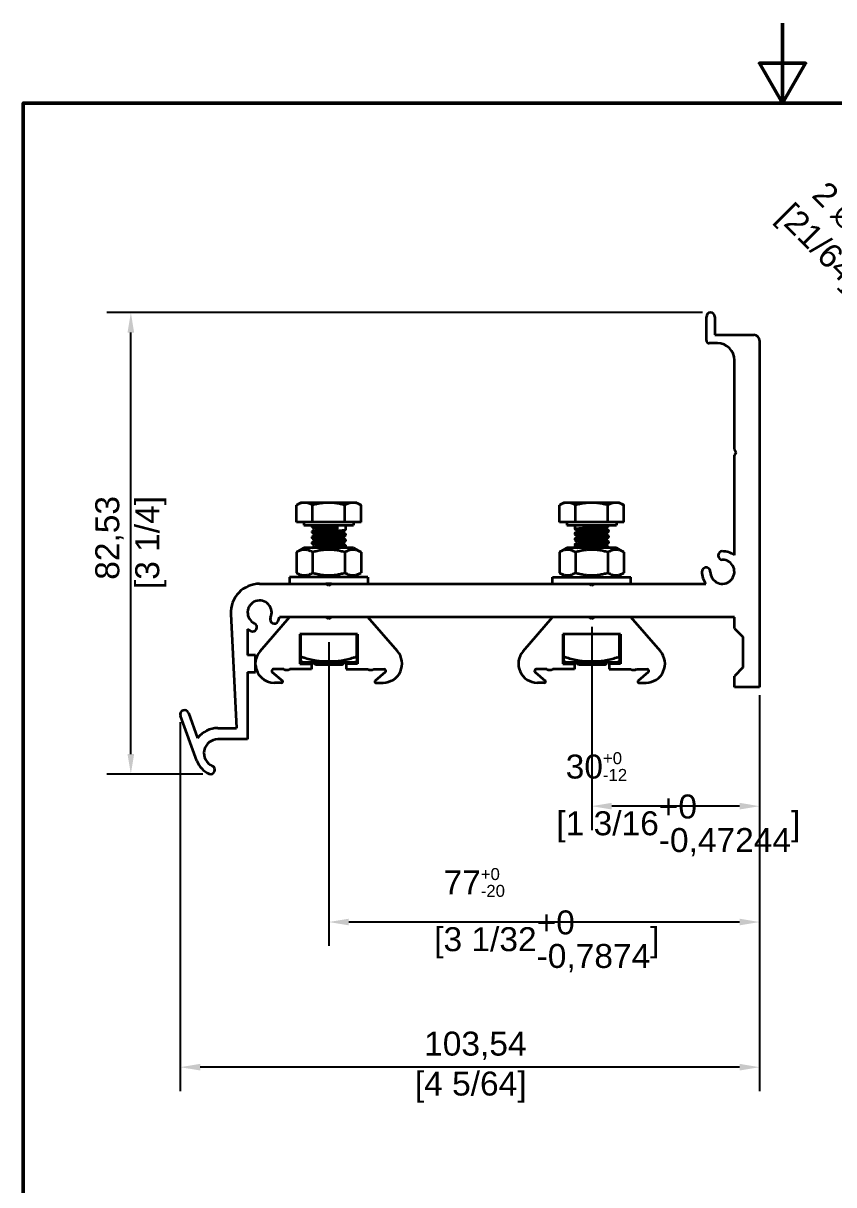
# Model space of a CAD drawing. Header units: millimetres. Extents: x 0 to 300, y 0 to 424.
# Drawn here: x 14.3 to 159.2, y 216.6 to 424.3 of the extents above; entities that cross this region are included whole.
import ezdxf

# ---------------------------------------------------------------- set-up
doc = ezdxf.new("R2010")
doc.units = ezdxf.units.MM
doc.header["$LTSCALE"] = 1.428571
for name, color, linetype, lineweight in [('Arêtes visibles(ISO)', 7, 'Continuous', 35), ('Cadre_0', 7, 'Continuous', 50), ('Cotes(ISO)', 7, 'Continuous', 18)]:
    doc.layers.add(name, color=color, linetype=linetype, lineweight=lineweight)
doc.styles.add('MANTION', font='arial.ttf')
doc.dimstyles.new('Plan commercial', dxfattribs={"dimscale": 1.428571, "dimtxt": 3, "dimasz": 2.5, "dimexe": 3, "dimexo": 1, "dimgap": 0.762, "dimtad": 1, "dimrnd": 1e-08, "dimtxsty": 'MANTION', "dimcen": 0.09, "dimdle": 10, "dimclrd": 7, "dimclre": 7, "dimclrt": 256, "dimazin": 2, "dimtfac": 0.5, "dimtmove": 0, "dimatfit": 3, "dimfxl": 0, "dimtolj": 1, "dimlwd": 25, "dimlwe": 25, "dimarcsym": 0})

# ---------------------------------------------------------------- blocks, each defined once
blk = doc.blocks.new('Cadres Cadre par défaut')
at = {"layer": 'Cadre_0', "flags": 128}
for points in [[(105, 297), (105, 287), (102.11, 292), (107.89, 292), (105, 287)], [(10, 10), (10, 287), (200, 287), (200, 10), (10, 10)]]:
    blk.add_lwpolyline(points, dxfattribs=at)
blk = doc.blocks.new('*D4')
at = {"layer": 'Cotes(ISO)', "color": 7, "linetype": 'Continuous', "lineweight": 25, "transparency": 16777216}
for p, q in [((145.89, 304.11), (145.89, 233.29)), ((42.35, 299.26), (42.35, 233.29)), ((142.32, 237.58), (45.92, 237.58))]:
    blk.add_line(p, q, dxfattribs=at)
at = {"layer": 'Cotes(ISO)', "color": 7, "linetype": 'Continuous', "transparency": 16777216}
for points in [[(45.92, 238.18), (45.92, 236.99), (42.35, 237.58)], [(142.32, 238.18), (142.32, 236.99), (145.89, 237.58)]]:
    blk.add_solid(points, dxfattribs=at)
at = {"layer": 'Defpoints', "color": 0, "linetype": 'Continuous', "transparency": 16777216}
for p in [(145.89, 305.54), (42.35, 300.69), (42.35, 237.58)]:
    blk.add_point(p, dxfattribs=at)
at = {"layer": 'Cotes(ISO)', "color": 154, "linetype": 'Continuous', "lineweight": 25, "true_color": 0x004691, "transparency": 16777216, "insert": (84.28, 243.94), "char_height": 4.2857, "attachment_point": 1, "style": 'MANTION'}
blk.add_mtext('\\A1; 103,54\\P[4 5/64]', dxfattribs=at)
blk = doc.blocks.new('*D5')
at = {"layer": 'Cotes(ISO)', "color": 7, "linetype": 'Continuous', "lineweight": 25, "transparency": 16777216}
for p, q in [((135.71, 372.54), (29.23, 372.54)), ((33.52, 293.58), (33.52, 368.97)), ((46.37, 290.01), (29.23, 290.01))]:
    blk.add_line(p, q, dxfattribs=at)
at = {"layer": 'Cotes(ISO)', "color": 7, "linetype": 'Continuous', "transparency": 16777216}
for points in [[(32.92, 368.97), (34.11, 368.97), (33.52, 372.54)], [(32.92, 293.58), (34.11, 293.58), (33.52, 290.01)]]:
    blk.add_solid(points, dxfattribs=at)
at = {"layer": 'Defpoints', "color": 0, "linetype": 'Continuous', "transparency": 16777216}
for p in [(33.52, 372.54), (137.14, 372.54), (47.8, 290.01)]:
    blk.add_point(p, dxfattribs=at)
at = {"layer": 'Cotes(ISO)', "color": 154, "linetype": 'Continuous', "lineweight": 25, "true_color": 0x004691, "transparency": 16777216, "insert": (27.16, 323.09), "char_height": 4.286, "attachment_point": 1, "rotation": 90, "style": 'MANTION'}
blk.add_mtext('\\A1; 82,53\\P[3 1/4]', dxfattribs=at)
blk = doc.blocks.new('*D7')
at = {"layer": 'Cotes(ISO)', "color": 7, "linetype": 'Continuous', "lineweight": 25, "transparency": 16777216}
for p, q in [((166.83, 378.53), (187.29, 358.07)), ((192.69, 352.54), (192.94, 352.54)), ((192.82, 352.41), (192.82, 352.67))]:
    blk.add_line(p, q, dxfattribs=at)
at = {"layer": 'Cotes(ISO)', "color": 7, "linetype": 'Continuous', "transparency": 16777216}
blk.add_solid([(187.71, 358.49), (186.86, 357.65), (189.81, 355.55)], dxfattribs=at)
at = {"layer": 'Defpoints', "color": 0, "linetype": 'Continuous', "transparency": 16777216}
for p in [(189.81, 355.55), (195.82, 349.54)]:
    blk.add_point(p, dxfattribs=at)
at = {"layer": 'Cotes(ISO)', "color": 154, "linetype": 'Continuous', "lineweight": 25, "true_color": 0x004691, "transparency": 16777216, "insert": (156.89, 397.56), "char_height": 4.2857, "attachment_point": 1, "rotation": 315, "style": 'MANTION'}
blk.add_mtext('\\A1; 2 ∅8,5\\P[21/64]', dxfattribs=at)
blk = doc.blocks.new('*D8')
at = {"layer": 'Cotes(ISO)', "color": 7, "linetype": 'Continuous', "lineweight": 25, "transparency": 16777216}
for p, q in [((115.89, 316.31), (115.89, 279.98)), ((145.89, 304.11), (145.89, 279.98)), ((142.32, 284.26), (119.46, 284.26))]:
    blk.add_line(p, q, dxfattribs=at)
at = {"layer": 'Cotes(ISO)', "color": 7, "linetype": 'Continuous', "transparency": 16777216}
for points in [[(119.46, 284.86), (119.46, 283.67), (115.89, 284.26)], [(142.32, 284.86), (142.32, 283.67), (145.89, 284.26)]]:
    blk.add_solid(points, dxfattribs=at)
at = {"layer": 'Defpoints', "color": 0, "linetype": 'Continuous', "transparency": 16777216}
for p in [(115.89, 317.74), (145.89, 305.54), (115.89, 284.26)]:
    blk.add_point(p, dxfattribs=at)
at = {"layer": 'Cotes(ISO)', "color": 154, "linetype": 'Continuous', "lineweight": 25, "true_color": 0x004691, "transparency": 16777216, "insert": (109.58, 293.92), "char_height": 4.2857, "attachment_point": 1, "style": 'MANTION'}
blk.add_mtext('\\A1; 30{\\H2.142857;\\S+0^ -12;}\\P[1 3/16\\S+0^ -0,47244;]', dxfattribs=at)
blk = doc.blocks.new('*D9')
at = {"layer": 'Cotes(ISO)', "color": 7, "linetype": 'Continuous', "lineweight": 25, "transparency": 16777216}
for p, q in [((68.89, 313.61), (68.89, 259.26)), ((145.89, 304.11), (145.89, 259.26)), ((142.32, 263.54), (72.46, 263.54))]:
    blk.add_line(p, q, dxfattribs=at)
at = {"layer": 'Cotes(ISO)', "color": 7, "linetype": 'Continuous', "transparency": 16777216}
for points in [[(72.46, 264.14), (72.46, 262.95), (68.89, 263.54)], [(142.32, 264.14), (142.32, 262.95), (145.89, 263.54)]]:
    blk.add_solid(points, dxfattribs=at)
at = {"layer": 'Defpoints', "color": 0, "linetype": 'Continuous', "transparency": 16777216}
for p in [(68.89, 315.04), (145.89, 305.54), (68.89, 263.54)]:
    blk.add_point(p, dxfattribs=at)
at = {"layer": 'Cotes(ISO)', "color": 154, "linetype": 'Continuous', "lineweight": 25, "true_color": 0x004691, "transparency": 16777216, "insert": (87.74, 273.19), "char_height": 4.2857, "attachment_point": 1, "style": 'MANTION'}
blk.add_mtext('\\A1; 77{\\H2.142857;\\S+0^ -20;}\\P[3 1/32\\S+0^ -0,7874;]', dxfattribs=at)

msp = doc.modelspace()

# ---------------------------------------------------------------- linework, layer by layer
at = {"layer": 'Arêtes visibles(ISO)'}
for p, q in [((136.3891, 367.5419), (136.3891, 371.7919)), ((137.8891, 371.7919), (137.8891, 368.5419)), ((137.8891, 368.5419), (144.8891, 368.5419)), ((138.3891, 367.0419), (136.8891, 367.0419)), ((145.8891, 367.5419), (145.8891, 305.5419)), ((141.3891, 348.0616), (141.3891, 364.0419)), ((141.3891, 348.0616), (141.6891, 347.5419)), ((141.6891, 347.5419), (141.3891, 347.0223)), ((141.3891, 329.1415), (141.3891, 347.0223)), ((63.8891, 338.542), (63.1156, 338.0955)), ((63.1156, 335.042), (63.1156, 338.0955)), ((64.559, 338.542), (63.8891, 338.542)), ((68.8891, 338.542), (64.559, 338.542)), ((66.0024, 335.042), (66.0024, 338.0955)), ((73.2193, 338.542), (68.8891, 338.542)), ((71.7759, 335.042), (71.7759, 338.0955)), ((73.8891, 338.542), (73.2193, 338.542)), ((73.8891, 338.542), (74.6626, 338.0955)), ((74.6626, 335.042), (74.6626, 338.0955)), ((110.8891, 338.542), (110.1156, 338.0955)), ((110.1156, 335.042), (110.1156, 338.0955)), ((111.559, 338.542), (110.8891, 338.542)), ((115.8891, 338.542), (111.559, 338.542)), ((113.0024, 335.042), (113.0024, 338.0955)), ((120.2193, 338.542), (115.8891, 338.542)), ((118.7759, 335.042), (118.7759, 338.0955)), ((120.8891, 338.542), (120.2193, 338.542)), ((120.8891, 338.542), (121.6626, 338.0955)), ((121.6626, 335.042), (121.6626, 338.0955)), ((66.0024, 335.042), (63.1156, 335.042)), ((64.4491, 335.042), (64.4491, 334.5419)), ((64.4491, 334.5419), (73.3291, 334.5419)), ((65.8891, 334.5419), (65.8891, 334.2086)), ((71.7759, 335.042), (66.0024, 335.042)), ((70.3891, 334.5419), (70.1391, 334.1419)), ((70.3891, 334.5419), (70.3891, 333.7419)), ((74.6626, 335.042), (71.7759, 335.042)), ((71.8891, 334.5419), (71.8891, 333.7086)), ((73.3291, 335.042), (73.3291, 334.5419)), ((113.0024, 335.042), (110.1156, 335.042)), ((111.4491, 335.042), (111.4491, 334.5419)), ((111.4491, 334.5419), (120.3291, 334.5419)), ((112.8891, 334.5419), (112.8891, 333.8753)), ((118.7759, 335.042), (113.0024, 335.042)), ((121.6626, 335.042), (118.7759, 335.042)), ((118.8891, 334.5419), (118.8891, 334.3753)), ((120.3291, 335.042), (120.3291, 334.5419)), ((65.8891, 333.4086), (65.8891, 333.2086)), ((65.8891, 332.4086), (65.8891, 332.2086)), ((70.1391, 334.1419), (70.3891, 333.7419)), ((71.8891, 332.9086), (71.8891, 332.7086)), ((112.8891, 333.0753), (112.8891, 332.8753)), ((118.8891, 333.5753), (118.8891, 333.3753)), ((118.8891, 332.5753), (118.8891, 332.3753)), ((64.4391, 330.4419), (63.1156, 329.6778)), ((73.3391, 330.4419), (64.4391, 330.4419)), ((65.8891, 331.4086), (65.8891, 331.2086)), ((71.8891, 331.9086), (71.8891, 331.7086)), ((71.8891, 330.9086), (71.8891, 330.7086)), ((73.3391, 330.4419), (74.6626, 329.6778)), ((111.4391, 330.4419), (110.1156, 329.6778)), ((120.3391, 330.4419), (111.4391, 330.4419)), ((112.8891, 332.0753), (112.8891, 331.8753)), ((112.8891, 331.0753), (112.8891, 330.8753)), ((118.8891, 331.5753), (118.8891, 331.3753)), ((118.8891, 330.5753), (118.8891, 330.4419)), ((120.3391, 330.4419), (121.6626, 329.6778)), ((63.1156, 329.6778), (63.1156, 326.0061)), ((66.0024, 329.6778), (66.0024, 326.0061)), ((71.7759, 329.6778), (71.7759, 326.0061)), ((74.6626, 329.6778), (74.6626, 326.0061)), ((110.1156, 329.6778), (110.1156, 326.0061)), ((113.0024, 329.6778), (113.0024, 326.0061)), ((118.7759, 329.6778), (118.7759, 326.0061)), ((121.6626, 329.6778), (121.6626, 326.0061)), ((75.8891, 325.2419), (61.8891, 325.2419)), ((61.8891, 325.2419), (61.8891, 324.0419)), ((64.4391, 325.2419), (63.1156, 326.0061)), ((73.3391, 325.2419), (74.6626, 326.0061)), ((75.8891, 325.2419), (75.8891, 324.0419)), ((108.8891, 325.2419), (122.8891, 325.2419)), ((108.8891, 324.0419), (108.8891, 325.2419)), ((111.4391, 325.2419), (110.1156, 326.0061)), ((120.3391, 325.2419), (121.6626, 326.0061)), ((122.8891, 324.0419), (122.8891, 325.2419)), ((56.5391, 324.0419), (68.3695, 324.0419)), ((68.8891, 323.7419), (68.3695, 324.0419)), ((69.4088, 324.0419), (68.3695, 324.0419)), ((69.4088, 324.0419), (68.8891, 323.7419)), ((69.4088, 324.0419), (115.3695, 324.0419)), ((115.8891, 323.7419), (115.3695, 324.0419)), ((115.3695, 324.0419), (116.4088, 324.0419)), ((116.4088, 324.0419), (115.8891, 323.7419)), ((116.4088, 324.0419), (136.2896, 324.0419)), ((51.3952, 318.6413), (52.3891, 298.2419)), ((56.6131, 311.9725), (61.8891, 318.0419)), ((141.3891, 318.0419), (60.0888, 318.0419)), ((68.8891, 317.7419), (68.3695, 318.0419)), ((69.4088, 318.0419), (68.8891, 317.7419)), ((81.1652, 311.9725), (75.8891, 318.0419)), ((103.6131, 311.9725), (108.8891, 318.0419)), ((115.8891, 317.7419), (115.3695, 318.0419)), ((116.4088, 318.0419), (115.8891, 317.7419)), ((128.1652, 311.9725), (122.8891, 318.0419)), ((141.3891, 316.0419), (141.3891, 318.0419)), ((54.3891, 315.9424), (54.3891, 311.2419)), ((141.3891, 316.0419), (142.8891, 314.5419)), ((74.0391, 315.0419), (63.7391, 315.0419)), ((63.7391, 315.0419), (63.7391, 309.7419)), ((63.8891, 311.0419), (63.8891, 315.0419)), ((73.8891, 311.0419), (73.8891, 315.0419)), ((74.0391, 315.0419), (74.0391, 309.7419)), ((121.0391, 315.0419), (110.7391, 315.0419)), ((110.7391, 315.0419), (110.7391, 309.7419)), ((110.8891, 311.0419), (110.8891, 315.0419)), ((120.8891, 311.0419), (120.8891, 315.0419)), ((121.0391, 315.0419), (121.0391, 309.7419)), ((142.8891, 314.5419), (142.8891, 309.0419)), ((55.7891, 311.2419), (54.3891, 311.2419)), ((55.7891, 308.2419), (55.7891, 311.2419)), ((63.7391, 309.7419), (65.7891, 309.7419)), ((64.3891, 310.0419), (73.3891, 310.0419)), ((65.7891, 309.7419), (65.7891, 308.7419)), ((66.5026, 309.5419), (66.304, 309.7405)), ((66.3049, 309.7473), (66.397, 309.8212)), ((71.2757, 309.5419), (66.5026, 309.5419)), ((71.2757, 309.5419), (71.752, 310.0183)), ((71.9891, 309.7419), (71.9891, 308.7419)), ((74.0391, 309.7419), (71.9891, 309.7419)), ((110.7391, 309.7419), (112.7891, 309.7419)), ((111.3891, 310.0419), (120.3891, 310.0419)), ((112.7891, 309.7419), (112.7891, 308.7419)), ((113.5026, 309.5419), (113.0027, 310.0419)), ((118.2757, 309.5419), (113.5026, 309.5419)), ((118.2757, 309.5419), (118.5668, 309.8331)), ((118.9891, 309.7419), (118.9891, 308.7419)), ((121.0391, 309.7419), (118.9891, 309.7419)), ((54.3891, 308.2419), (54.3891, 296.2419)), ((54.3891, 308.2419), (55.7891, 308.2419)), ((58.7904, 308.2121), (60.5983, 306.6952)), ((60.8506, 308.7419), (58.9833, 308.7419)), ((65.7891, 308.7419), (61.9277, 308.7419)), ((71.9891, 308.7419), (75.8506, 308.7419)), ((76.9277, 308.7419), (78.795, 308.7419)), ((78.9878, 308.2121), (77.18, 306.6952)), ((105.7904, 308.2121), (107.5983, 306.6952)), ((107.8506, 308.7419), (105.9833, 308.7419)), ((112.7891, 308.7419), (108.9277, 308.7419)), ((118.9891, 308.7419), (122.8506, 308.7419)), ((123.9277, 308.7419), (125.795, 308.7419)), ((125.9878, 308.2121), (124.18, 306.6952)), ((142.8891, 309.0419), (141.3891, 307.5419)), ((141.3891, 305.5419), (141.3891, 307.5419)), ((60.4697, 306.3419), (59.1791, 306.3419)), ((77.3085, 306.3419), (78.5992, 306.3419)), ((107.4697, 306.3419), (106.1791, 306.3419)), ((124.3085, 306.3419), (125.5992, 306.3419)), ((145.8891, 305.5419), (141.3891, 305.5419)), ((45.3304, 292.3739), (42.3962, 300.4354)), ((43.8057, 300.9485), (45.4602, 296.4029)), ((49.0891, 298.2419), (52.3891, 298.2419)), ((54.3891, 296.2419), (49.0891, 296.2419))]:
    msp.add_line(p, q, dxfattribs=at)
for centre, radius, start, end in [((137.1391, 371.7919), 0.75, 0, 180), ((144.8891, 367.5419), 1, 0, 90), ((136.8891, 367.5419), 0.5, 180, 270), ((138.3891, 364.0419), 3, 0, 90), ((139.2391, 326.1919), 2.15, 179.988234, 90.011766), ((139.2385, 329.0919), 0.75, 90.011766, 270.011766), ((139.2391, 326.1919), 3.65, 53.911009, 90.011766), ((136.3391, 326.1925), 0.75, 359.988234, 179.988234), ((139.2391, 326.1919), 3.65, 179.988234, 216.088991), ((56.5391, 318.8919), 5.15, 90, 182.789358), ((56.5391, 318.8919), 2.15, 334.988234, 245.011766), ((59.1672, 317.6658), 0.75, 154.988234, 334.988234), ((56.5391, 318.8919), 3.65, 334.988234, 346.533505), ((56.5391, 318.8919), 3.65, 233.911009, 245.011766), ((55.3141, 316.2634), 0.75, 245.011766, 65.011766), ((59.1791, 309.7419), 3.4, 139, 175.596684), ((78.5992, 309.7419), 3.4, 270, 41), ((106.1791, 309.7419), 3.4, 139, 270), ((125.5992, 309.7419), 3.4, 270, 41), ((66.6939, 319.7727), 10, 253.711616, 256.675131), ((71.0844, 319.7727), 10, 283.324869, 286.288384), ((113.6939, 319.7727), 10, 253.711616, 256.675131), ((118.0844, 319.7727), 10, 283.324869, 286.288384), ((59.1791, 309.7419), 3.4, 184.403316, 270), ((58.9833, 308.4419), 0.3, 90, 230), ((61.3891, 310.1419), 1.5, 248.96053, 291.03947), ((76.3891, 310.1419), 1.5, 248.96053, 291.03947), ((78.795, 308.4419), 0.3, 310, 90), ((105.9833, 308.4419), 0.3, 90, 230), ((108.3891, 310.1419), 1.5, 248.96053, 291.03947), ((123.3891, 310.1419), 1.5, 248.96053, 291.03947), ((125.795, 308.4419), 0.3, 310, 90), ((60.4697, 306.5419), 0.2, 270, 50), ((77.3085, 306.5419), 0.2, 130, 270), ((107.4697, 306.5419), 0.2, 270, 50), ((124.3085, 306.5419), 0.2, 130, 270), ((43.101, 300.6919), 0.75, 20, 200), ((49.0891, 293.7419), 4.5, 90, 143.748989), ((49.0891, 293.7419), 2.5, 90, 246.657636), ((49.0891, 293.7419), 4, 200, 246.657636), ((47.8014, 290.7579), 0.75, 246.657636, 66.657636)]:
    msp.add_arc(centre, radius, start, end, dxfattribs=at)
for points, weights in [([(64.559, 338.542), (63.8891, 338.542), (63.1156, 338.0955)], [1, 1.0379548493, 1]), ([(66.0024, 338.0955), (65.2289, 338.542), (64.559, 338.542)], [1, 1.0379548493, 1]), ([(68.8891, 338.542), (67.5494, 338.542), (66.0024, 338.0955)], [1, 1.0379548493, 1]), ([(71.7759, 338.0955), (70.2289, 338.542), (68.8891, 338.542)], [1, 1.0379548493, 1]), ([(73.2193, 338.542), (72.5494, 338.542), (71.7759, 338.0955)], [1, 1.0379548493, 1]), ([(74.6626, 338.0955), (73.8891, 338.542), (73.2193, 338.542)], [1, 1.0379548493, 1]), ([(111.559, 338.542), (110.8891, 338.542), (110.1156, 338.0955)], [1, 1.0379548493, 1]), ([(113.0024, 338.0955), (112.2289, 338.542), (111.559, 338.542)], [1, 1.0379548493, 1]), ([(115.8891, 338.542), (114.5494, 338.542), (113.0024, 338.0955)], [1, 1.0379548493, 1]), ([(118.7759, 338.0955), (117.2289, 338.542), (115.8891, 338.542)], [1, 1.0379548493, 1]), ([(120.2193, 338.542), (119.5494, 338.542), (118.7759, 338.0955)], [1, 1.0379548493, 1]), ([(121.6626, 338.0955), (120.8891, 338.542), (120.2193, 338.542)], [1, 1.0379548493, 1]), ([(66.0024, 329.6778), (64.559, 330.5112), (63.1156, 329.6778)], [1, 1.15470053838, 1]), ([(71.7759, 329.6778), (68.8891, 330.5112), (66.0024, 329.6778)], [1, 1.15470053838, 1]), ([(74.6626, 329.6778), (73.2193, 330.5112), (71.7759, 329.6778)], [1, 1.15470053838, 1]), ([(113.0024, 329.6778), (111.559, 330.5112), (110.1156, 329.6778)], [1, 1.15470053838, 1]), ([(118.7759, 329.6778), (115.8891, 330.5112), (113.0024, 329.6778)], [1, 1.15470053838, 1]), ([(121.6626, 329.6778), (120.2193, 330.5112), (118.7759, 329.6778)], [1, 1.15470053838, 1]), ([(63.1156, 326.0061), (64.559, 325.1727), (66.0024, 326.0061)], [1, 1.15470053838, 1]), ([(66.0024, 326.0061), (68.8891, 325.1727), (71.7759, 326.0061)], [1, 1.15470053838, 1]), ([(71.7759, 326.0061), (73.2193, 325.1727), (74.6626, 326.0061)], [1, 1.15470053838, 1]), ([(110.1156, 326.0061), (111.559, 325.1727), (113.0024, 326.0061)], [1, 1.15470053838, 1]), ([(113.0024, 326.0061), (115.8891, 325.1727), (118.7759, 326.0061)], [1, 1.15470053838, 1]), ([(118.7759, 326.0061), (120.2193, 325.1727), (121.6626, 326.0061)], [1, 1.15470053838, 1])]:
    msp.add_rational_spline(points, weights, degree=2, dxfattribs=at)
for points, knots in [([(65.8957, 334.1981), (65.8946, 334.199), (65.8936, 334.1999), (65.8928, 334.2007), (65.8402, 334.2572), (66.4015, 334.3136), (67.305, 334.3701), (68.2086, 334.4265), (69.4178, 334.483), (70.3475, 334.5394), (70.3615, 334.5403), (70.3753, 334.5411), (70.3891, 334.5419)], [-2.16061271, -2.16061271, -2.16061271, -2.16061271, -2.14383334, -2.14383334, -2.14383334, -1.07988439, -1.07988439, -1.07988439, -0.01593544, -0.01593544, -0.01593544, 0, 0, 0, 0]), ([(65.8965, 333.1981), (65.8373, 333.2501), (66.2811, 333.3021), (67.0574, 333.3541), (67.9, 333.4105), (69.1002, 333.467), (70.0771, 333.5234), (71.0541, 333.5799), (71.7684, 333.6363), (71.8742, 333.6927), (71.8842, 333.698), (71.8887, 333.7033), (71.8881, 333.7086)], [-8.44379802, -8.44379802, -8.44379802, -8.44379802, -7.4635781, -7.4635781, -7.4635781, -6.39962915, -6.39962915, -6.39962915, -5.3356802, -5.3356802, -5.3356802, -5.23598776, -5.23598776, -5.23598776, -5.23598776]), ([(65.8989, 332.1981), (65.8485, 332.2447), (66.189, 332.2914), (66.8282, 332.3381), (67.6014, 332.3945), (68.7804, 332.451), (69.7947, 332.5074), (70.809, 332.5639), (71.6176, 332.6203), (71.8292, 332.6767), (71.869, 332.6874), (71.8874, 332.698), (71.8856, 332.7086)], [-14.72698332, -14.72698332, -14.72698332, -14.72698332, -13.8472718, -13.8472718, -13.8472718, -12.78332285, -12.78332285, -12.78332285, -11.7193739, -11.7193739, -11.7193739, -11.51917306, -11.51917306, -11.51917306, -11.51917306]), ([(70.3891, 333.7419), (69.4677, 333.6855), (68.2582, 333.6291), (67.3458, 333.5726), (66.4622, 333.5179), (65.8919, 333.4633), (65.8893, 333.4086)], [0, 0, 0, 0, 1.06394895, 1.06394895, 1.06394895, 2.0943951, 2.0943951, 2.0943951, 2.0943951]), ([(71.8804, 332.9192), (71.8915, 332.9112), (71.8912, 332.9032), (71.8786, 332.8953), (71.7896, 332.8388), (71.091, 332.7824), (70.1209, 332.7259), (69.1507, 332.6695), (67.9483, 332.6131), (67.0955, 332.5566), (66.3501, 332.5073), (65.8981, 332.4579), (65.8909, 332.4086)], [5.16977015, 5.16977015, 5.16977015, 5.16977015, 5.31974475, 5.31974475, 5.31974475, 6.3836937, 6.3836937, 6.3836937, 7.44764265, 7.44764265, 7.44764265, 8.37758041, 8.37758041, 8.37758041, 8.37758041]), ([(70.1391, 334.1419), (69.3355, 334.0829), (68.2694, 334.0238), (67.4983, 333.9647), (66.8741, 333.9169), (66.4676, 333.8691), (66.4005, 333.8212)], [0, 0, 0, 0, 1.11356636, 1.11356636, 1.11356636, 2.01498497, 2.01498497, 2.01498497, 2.01498497]), ([(71.3765, 333.296), (71.3621, 333.2826), (71.3213, 333.2692), (71.2527, 333.2558), (70.9504, 333.1967), (70.1225, 333.1376), (69.2018, 333.0786), (68.2811, 333.0195), (67.3122, 332.9604), (66.8016, 332.9013), (66.5708, 332.8746), (66.4388, 332.8479), (66.4066, 332.8212)], [5.31539789, 5.31539789, 5.31539789, 5.31539789, 5.56783179, 5.56783179, 5.56783179, 6.68139815, 6.68139815, 6.68139815, 7.79496451, 7.79496451, 7.79496451, 8.29817028, 8.29817028, 8.29817028, 8.29817028]), ([(112.8957, 333.8647), (112.8279, 333.9203), (113.3503, 333.9759), (114.2206, 334.0314), (115.1048, 334.0879), (116.3123, 334.1443), (117.2589, 334.2007), (118.2055, 334.2572), (118.8528, 334.3136), (118.8875, 334.3701), (118.8886, 334.3718), (118.8891, 334.3735), (118.889, 334.3753)], [-4.25500781, -4.25500781, -4.25500781, -4.25500781, -3.20778229, -3.20778229, -3.20778229, -2.14383334, -2.14383334, -2.14383334, -1.07988439, -1.07988439, -1.07988439, -1.04719755, -1.04719755, -1.04719755, -1.04719755]), ([(112.8972, 332.8647), (112.8414, 332.915), (113.2489, 332.9652), (113.9788, 333.0154), (114.7992, 333.0719), (115.9937, 333.1283), (116.9842, 333.1847), (117.9747, 333.2412), (118.7213, 333.2976), (118.8626, 333.3541), (118.8803, 333.3611), (118.8884, 333.3682), (118.8874, 333.3753)], [-10.53819312, -10.53819312, -10.53819312, -10.53819312, -9.591476, -9.591476, -9.591476, -8.52752705, -8.52752705, -8.52752705, -7.4635781, -7.4635781, -7.4635781, -7.33038286, -7.33038286, -7.33038286, -7.33038286]), ([(112.8998, 331.8647), (112.8516, 331.9096), (113.1613, 331.9545), (113.7564, 331.9994), (114.5046, 332.0559), (115.6739, 332.1123), (116.6984, 332.1688), (117.7229, 332.2252), (118.5612, 332.2816), (118.8076, 332.3381), (118.8617, 332.3505), (118.8868, 332.3629), (118.8847, 332.3753)], [-16.82137843, -16.82137843, -16.82137843, -16.82137843, -15.9751697, -15.9751697, -15.9751697, -14.91122075, -14.91122075, -14.91122075, -13.8472718, -13.8472718, -13.8472718, -13.61356817, -13.61356817, -13.61356817, -13.61356817]), ([(118.8818, 333.5858), (118.8878, 333.5814), (118.8901, 333.577), (118.8887, 333.5726), (118.8709, 333.5162), (118.24, 333.4597), (117.3013, 333.4033), (116.3626, 333.3468), (115.154, 333.2904), (114.2605, 333.2339), (113.4233, 333.1811), (112.8943, 333.1282), (112.8896, 333.0753)], [0.98097994, 0.98097994, 0.98097994, 0.98097994, 1.06394895, 1.06394895, 1.06394895, 2.1278979, 2.1278979, 2.1278979, 3.19184685, 3.19184685, 3.19184685, 4.1887902, 4.1887902, 4.1887902, 4.1887902]), ([(118.8796, 332.5858), (118.8933, 332.5761), (118.89, 332.5663), (118.8685, 332.5566), (118.7441, 332.5002), (118.0128, 332.4437), (117.0286, 332.3873), (116.0443, 332.3308), (114.847, 332.2744), (114.0159, 332.218), (113.3157, 332.1704), (112.8994, 332.1228), (112.8918, 332.0753)], [7.26416525, 7.26416525, 7.26416525, 7.26416525, 7.44764265, 7.44764265, 7.44764265, 8.51159161, 8.51159161, 8.51159161, 9.57554056, 9.57554056, 9.57554056, 10.47197551, 10.47197551, 10.47197551, 10.47197551]), ([(118.3812, 333.9626), (118.3075, 333.9043), (117.6895, 333.8459), (116.8416, 333.7875), (115.9836, 333.7284), (114.9316, 333.6693), (114.2356, 333.6103), (113.7552, 333.5695), (113.4604, 333.5287), (113.404, 333.4879)], [1.12660768, 1.12660768, 1.12660768, 1.12660768, 2.22713272, 2.22713272, 2.22713272, 3.34069907, 3.34069907, 3.34069907, 4.10938007, 4.10938007, 4.10938007, 4.10938007]), ([(118.3732, 332.9626), (118.3503, 332.9422), (118.268, 332.9218), (118.1242, 332.9013), (117.7084, 332.8423), (116.7987, 332.7832), (115.8708, 332.7241), (114.9428, 332.665), (114.0414, 332.606), (113.6379, 332.5469), (113.5036, 332.5272), (113.4266, 332.5076), (113.4047, 332.4879)], [7.40979299, 7.40979299, 7.40979299, 7.40979299, 7.79496451, 7.79496451, 7.79496451, 8.90853087, 8.90853087, 8.90853087, 10.02209722, 10.02209722, 10.02209722, 10.39256538, 10.39256538, 10.39256538, 10.39256538]), ([(65.9017, 331.1981), (65.857, 331.2394), (66.1102, 331.2807), (66.6199, 331.3221), (67.3158, 331.3785), (68.4618, 331.435), (69.5032, 331.4914), (70.5446, 331.5479), (71.4394, 331.6043), (71.7545, 331.6608), (71.8436, 331.6767), (71.8853, 331.6927), (71.8828, 331.7086)], [-21.01016863, -21.01016863, -21.01016863, -21.01016863, -20.2309655, -20.2309655, -20.2309655, -19.16701655, -19.16701655, -19.16701655, -18.1030676, -18.1030676, -18.1030676, -17.80235837, -17.80235837, -17.80235837, -17.80235837]), ([(71.8777, 331.9192), (71.8965, 331.9059), (71.8842, 331.8926), (71.8384, 331.8793), (71.6434, 331.8228), (70.8493, 331.7664), (69.8402, 331.71), (68.8311, 331.6535), (67.648, 331.5971), (66.8632, 331.5406), (66.2515, 331.4966), (65.9012, 331.4526), (65.8936, 331.4086)], [11.45295546, 11.45295546, 11.45295546, 11.45295546, 11.70343846, 11.70343846, 11.70343846, 12.76738741, 12.76738741, 12.76738741, 13.83133636, 13.83133636, 13.83133636, 14.66076572, 14.66076572, 14.66076572, 14.66076572]), ([(71.8751, 330.9192), (71.9008, 330.9005), (71.8669, 330.8819), (71.7683, 330.8633), (71.4694, 330.8068), (70.5877, 330.7504), (69.5499, 330.694), (68.5121, 330.6375), (67.3601, 330.5811), (66.6515, 330.5246), (66.3054, 330.4971), (66.072, 330.4695), (65.9643, 330.4419)], [17.73614076, 17.73614076, 17.73614076, 17.73614076, 18.08713216, 18.08713216, 18.08713216, 19.15108111, 19.15108111, 19.15108111, 20.21503006, 20.21503006, 20.21503006, 20.73451151, 20.73451151, 20.73451151, 20.73451151]), ([(71.3721, 332.296), (71.3267, 332.2615), (71.1136, 332.2269), (70.752, 332.1924), (70.1331, 332.1333), (69.1091, 332.0743), (68.2155, 332.0152), (67.3219, 331.9561), (66.6017, 331.897), (66.4315, 331.838), (66.4155, 331.8324), (66.4044, 331.8268), (66.3981, 331.8212)], [11.59858319, 11.59858319, 11.59858319, 11.59858319, 12.24922994, 12.24922994, 12.24922994, 13.3627963, 13.3627963, 13.3627963, 14.47636266, 14.47636266, 14.47636266, 14.58135559, 14.58135559, 14.58135559, 14.58135559]), ([(71.3808, 331.296), (71.3073, 331.2403), (70.7496, 331.1847), (69.9597, 331.129), (69.1211, 331.07), (68.0614, 331.0109), (67.3346, 330.9518), (66.7992, 330.9083), (66.4636, 330.8648), (66.4027, 330.8212)], [17.8817685, 17.8817685, 17.8817685, 17.8817685, 18.93062809, 18.93062809, 18.93062809, 20.04419445, 20.04419445, 20.04419445, 20.86454089, 20.86454089, 20.86454089, 20.86454089]), ([(68.5769, 330.4419), (68.7854, 330.4531), (68.9963, 330.4643), (69.2054, 330.4754), (70.2635, 330.5319), (71.2354, 330.5883), (71.6509, 330.6448), (71.8076, 330.666), (71.8828, 330.6873), (71.8805, 330.7086)], [-25.76105976, -25.76105976, -25.76105976, -25.76105976, -25.55071026, -25.55071026, -25.55071026, -24.48676131, -24.48676131, -24.48676131, -24.08554368, -24.08554368, -24.08554368, -24.08554368]), ([(112.9026, 330.8647), (112.8594, 330.9043), (113.0869, 330.9439), (113.5554, 330.9834), (114.224, 331.0399), (115.3563, 331.0963), (116.4045, 331.1528), (117.4526, 331.2092), (118.3741, 331.2656), (118.7231, 331.3221), (118.8328, 331.3398), (118.8845, 331.3575), (118.8819, 331.3753)], [-23.10456373, -23.10456373, -23.10456373, -23.10456373, -22.35886341, -22.35886341, -22.35886341, -21.29491445, -21.29491445, -21.29491445, -20.2309655, -20.2309655, -20.2309655, -19.89675347, -19.89675347, -19.89675347, -19.89675347]), ([(118.8768, 331.5858), (118.898, 331.5708), (118.8796, 331.5557), (118.8183, 331.5406), (118.5884, 331.4842), (117.7641, 331.4277), (116.7443, 331.3713), (115.7245, 331.3148), (114.5505, 331.2584), (113.7903, 331.202), (113.2216, 331.1597), (112.9017, 331.1175), (112.8946, 331.0753)], [13.54735056, 13.54735056, 13.54735056, 13.54735056, 13.83133636, 13.83133636, 13.83133636, 14.89528531, 14.89528531, 14.89528531, 15.95923426, 15.95923426, 15.95923426, 16.75516082, 16.75516082, 16.75516082, 16.75516082]), ([(118.3747, 331.9626), (118.3169, 331.9211), (118.0109, 331.8795), (117.5149, 331.838), (116.81, 331.7789), (115.7555, 331.7198), (114.9028, 331.6607), (114.0713, 331.6031), (113.4709, 331.5455), (113.3971, 331.4879)], [13.6929783, 13.6929783, 13.6929783, 13.6929783, 14.47636266, 14.47636266, 14.47636266, 15.58992902, 15.58992902, 15.58992902, 16.67575069, 16.67575069, 16.67575069, 16.67575069]), ([(118.3808, 330.9626), (118.3766, 330.959), (118.3703, 330.9554), (118.362, 330.9518), (118.2257, 330.8927), (117.5351, 330.8337), (116.6513, 330.7746), (115.7675, 330.7155), (114.7332, 330.6564), (114.0892, 330.5974), (113.6915, 330.5609), (113.4545, 330.5244), (113.4056, 330.4879)], [19.9761636, 19.9761636, 19.9761636, 19.9761636, 20.04419445, 20.04419445, 20.04419445, 21.15776081, 21.15776081, 21.15776081, 22.27132717, 22.27132717, 22.27132717, 22.958936, 22.958936, 22.958936, 22.958936]), ([(118.8743, 330.5858), (118.9021, 330.5654), (118.8588, 330.545), (118.7385, 330.5246), (118.5759, 330.4971), (118.276, 330.4695), (117.89, 330.4419)], [19.830535866, 19.830535866, 19.830535866, 19.830535866, 20.215030062, 20.215030062, 20.215030062, 20.734511514, 20.734511514, 20.734511514, 20.734511514]), ([(68.6278, 324.0419), (68.6169, 324.0412), (68.6061, 324.0406), (68.5952, 324.0399), (68.5283, 324.0356), (68.4617, 324.0313), (68.3958, 324.027)], [63.4601716025, 63.4601716025, 63.4601716025, 63.4601716025, 63.4732824208, 63.4732824208, 63.4732824208, 63.5542327357, 63.5542327357, 63.5542327357, 63.5542327357]), ([(63.8891, 311.0419), (64.0716, 310.9699), (64.2519, 310.9045), (65.0987, 310.6197), (65.8576, 310.4409), (67.3974, 310.2197), (68.1777, 310.1741), (68.8891, 310.1741), (69.6006, 310.1741), (70.3809, 310.2197), (71.9206, 310.4409), (72.6796, 310.6197), (73.5264, 310.9045), (73.7067, 310.9699), (73.8891, 311.0419)], [-0.481451703, -0.481451703, -0.481451703, -0.481451703, -0.426848071, -0.426848071, -0.213424036, -0.213424036, 0, 0, 0, 0.213424036, 0.213424036, 0.426848071, 0.426848071, 0.481451703, 0.481451703, 0.481451703, 0.481451703]), ([(63.8891, 310.1741), (63.8891, 310.1923), (63.8891, 310.2197), (63.8891, 310.4409), (63.8891, 310.6197), (63.8891, 310.9045), (63.8891, 310.9699), (63.8891, 311.0419)], [0, 0, 0, 0, 0.213424036, 0.213424036, 0.426848071, 0.426848071, 0.481451703, 0.481451703, 0.481451703, 0.481451703]), ([(71.7512, 310.0244), (71.754, 310.0222), (71.7541, 310.02), (71.7379, 310.0064), (71.6525, 309.995), (71.348, 309.972), (71.1333, 309.9606), (70.6034, 309.9375), (70.2945, 309.9261), (69.6233, 309.9031), (69.2682, 309.8917), (68.5588, 309.8687), (68.2113, 309.8573), (67.5698, 309.8343), (67.2813, 309.8229), (66.8012, 309.7999), (66.613, 309.7885), (66.3613, 309.7655), (66.2986, 309.7541), (66.3029, 309.7418), (66.3034, 309.7412), (66.304, 309.7405)], [0.436905023, 0.436905023, 0.436905023, 0.436905023, 0.458471777, 0.458471777, 0.569799713, 0.569799713, 0.679811033, 0.679811033, 0.788505426, 0.788505426, 0.895882579, 0.895882579, 1.001942172, 1.001942172, 1.106683887, 1.106683887, 1.210107398, 1.210107398, 1.312212378, 1.312212378, 1.317957484, 1.317957484, 1.317957484, 1.317957484]), ([(68.6278, 310.0419), (68.611, 310.0409), (68.5943, 310.0398), (68.5775, 310.0387), (67.6568, 309.9796), (66.8285, 309.9206), (66.5259, 309.8615), (66.4571, 309.8481), (66.4163, 309.8347), (66.4018, 309.8212)], [151.4247659, 151.4247659, 151.4247659, 151.4247659, 151.44502472, 151.44502472, 151.44502472, 152.55859108, 152.55859108, 152.55859108, 152.81143234, 152.81143234, 152.81143234, 152.81143234]), ([(73.8891, 311.0419), (73.8891, 310.9699), (73.8891, 310.9045), (73.8891, 310.6197), (73.8891, 310.4409), (73.8891, 310.2197), (73.8891, 310.1923), (73.8891, 310.1741)], [-0.481451703, -0.481451703, -0.481451703, -0.481451703, -0.426848071, -0.426848071, -0.213424036, -0.213424036, 0, 0, 0, 0]), ([(110.8891, 311.0419), (111.0716, 310.9699), (111.2519, 310.9045), (112.0987, 310.6197), (112.8576, 310.4409), (114.3974, 310.2197), (115.1777, 310.1741), (115.8891, 310.1741), (116.6006, 310.1741), (117.3809, 310.2197), (118.9206, 310.4409), (119.6796, 310.6197), (120.5264, 310.9045), (120.7067, 310.9699), (120.8891, 311.0419)], [-0.481451703, -0.481451703, -0.481451703, -0.481451703, -0.426848071, -0.426848071, -0.213424036, -0.213424036, 0, 0, 0, 0.213424036, 0.213424036, 0.426848071, 0.426848071, 0.481451703, 0.481451703, 0.481451703, 0.481451703]), ([(110.8891, 310.1741), (110.8891, 310.1923), (110.8891, 310.2197), (110.8891, 310.4409), (110.8891, 310.6197), (110.8891, 310.9045), (110.8891, 310.9699), (110.8891, 311.0419)], [0, 0, 0, 0, 0.213424036, 0.213424036, 0.426848071, 0.426848071, 0.481451703, 0.481451703, 0.481451703, 0.481451703]), ([(114.8266, 309.6554), (115.0371, 309.7424), (115.2817, 309.8251), (115.7015, 309.952), (115.8614, 309.9974), (116.025, 310.042)], [0, 0, 0, 0, 0.089928391, 0.089928391, 0.14203651, 0.14203651, 0.14203651, 0.14203651]), ([(118.3719, 309.9626), (118.3279, 309.9289), (118.1242, 309.8952), (117.777, 309.8615), (117.1686, 309.8024), (116.1493, 309.7433), (115.252, 309.6843), (115.1059, 309.6746), (114.9633, 309.665), (114.8266, 309.6554)], [151.92305505, 151.92305505, 151.92305505, 151.92305505, 152.55859108, 152.55859108, 152.55859108, 153.67215744, 153.67215744, 153.67215744, 153.85341498, 153.85341498, 153.85341498, 153.85341498]), ([(118.566, 309.8397), (118.5778, 309.8303), (118.5438, 309.8208), (118.3696, 309.7999), (118.2115, 309.7885), (117.7877, 309.7655), (117.5276, 309.7541), (116.94, 309.7311), (116.6192, 309.7197), (116.0362, 309.6993), (115.7823, 309.6906), (115.2873, 309.673), (115.049, 309.6643), (114.8266, 309.6554)], [1.020450595, 1.020450595, 1.020450595, 1.020450595, 1.106683887, 1.106683887, 1.210107398, 1.210107398, 1.312212378, 1.312212378, 1.412998497, 1.412998497, 1.489109534, 1.489109534, 1.564443432, 1.564443432, 1.564443432, 1.564443432]), ([(120.8891, 311.0419), (120.8891, 310.9699), (120.8891, 310.9045), (120.8891, 310.6197), (120.8891, 310.4409), (120.8891, 310.2197), (120.8891, 310.1923), (120.8891, 310.1741)], [-0.481451703, -0.481451703, -0.481451703, -0.481451703, -0.426848071, -0.426848071, -0.213424036, -0.213424036, 0, 0, 0, 0])]:
    msp.add_open_spline(points, degree=3, knots=knots, dxfattribs=at)
for points in [[(66.3813, 333.8086), (66.2194, 333.9385), (66.0576, 334.0683), (65.8957, 334.1981)], [(65.8957, 333.4192), (66.0628, 333.5531), (66.2299, 333.6872), (66.397, 333.8212)], [(66.3813, 332.8086), (66.2194, 332.9385), (66.0576, 333.0683), (65.8957, 333.1981)], [(65.8957, 332.4192), (66.0628, 332.5531), (66.2299, 332.6872), (66.397, 332.8212)], [(71.8826, 333.6981), (71.7154, 333.5641), (71.5483, 333.43), (71.3813, 333.296)], [(71.8826, 332.6981), (71.7154, 332.5641), (71.5483, 332.43), (71.3813, 332.296)], [(71.397, 333.3086), (71.5588, 333.1788), (71.7207, 333.0489), (71.8826, 332.9192)], [(113.3813, 333.4753), (113.2194, 333.6051), (113.0576, 333.735), (112.8957, 333.8647)], [(112.8957, 333.0858), (113.0628, 333.2198), (113.2299, 333.3538), (113.397, 333.4879)], [(113.3813, 332.4753), (113.2194, 332.6051), (113.0576, 332.735), (112.8957, 332.8647)], [(112.8957, 332.0858), (113.0628, 332.2198), (113.2299, 332.3538), (113.397, 332.4879)], [(118.8826, 334.3647), (118.7154, 334.2307), (118.5483, 334.0967), (118.3813, 333.9626)], [(118.8826, 333.3647), (118.7154, 333.2307), (118.5483, 333.0967), (118.3813, 332.9626)], [(118.397, 333.9753), (118.5588, 333.8454), (118.7207, 333.7156), (118.8826, 333.5858)], [(118.397, 332.9753), (118.5588, 332.8454), (118.7207, 332.7156), (118.8826, 332.5858)], [(66.3813, 331.8086), (66.2194, 331.9385), (66.0576, 332.0683), (65.8957, 332.1981)], [(65.8957, 331.4192), (66.0628, 331.5531), (66.2299, 331.6872), (66.397, 331.8212)], [(66.3813, 330.8086), (66.2194, 330.9385), (66.0576, 331.0683), (65.8957, 331.1981)], [(65.9241, 330.4419), (66.0818, 330.5683), (66.2394, 330.6948), (66.397, 330.8212)], [(71.8826, 331.6981), (71.7154, 331.5641), (71.5483, 331.43), (71.3813, 331.296)], [(71.397, 332.3086), (71.5588, 332.1788), (71.7207, 332.0489), (71.8826, 331.9192)], [(71.397, 331.3086), (71.5588, 331.1788), (71.7207, 331.0489), (71.8826, 330.9192)], [(71.8826, 330.6981), (71.7761, 330.6127), (71.6696, 330.5273), (71.5632, 330.4419)], [(113.3813, 331.4753), (113.2194, 331.6051), (113.0576, 331.735), (112.8957, 331.8647)], [(112.8957, 331.0858), (113.0628, 331.2198), (113.2299, 331.3538), (113.397, 331.4879)], [(113.3813, 330.4753), (113.2194, 330.6051), (113.0576, 330.735), (112.8957, 330.8647)], [(113.3397, 330.4419), (113.3588, 330.4573), (113.3779, 330.4726), (113.397, 330.4879)], [(118.8826, 332.3647), (118.7154, 332.2307), (118.5483, 332.0967), (118.3813, 331.9626)], [(118.8826, 331.3647), (118.7154, 331.2307), (118.5483, 331.0967), (118.3813, 330.9626)], [(118.397, 331.9753), (118.5588, 331.8454), (118.7207, 331.7156), (118.8826, 331.5858)], [(118.397, 330.9753), (118.5588, 330.8454), (118.7207, 330.7156), (118.8826, 330.5858)], [(68.6273, 318.0419), (68.5495, 318.037), (68.4721, 318.032), (68.3953, 318.027)], [(66.3813, 309.8086), (66.2843, 309.8864), (66.1874, 309.9642), (66.0904, 310.0419)], [(71.7294, 310.0419), (71.7367, 310.0361), (71.744, 310.0303), (71.7512, 310.0244)], [(118.4801, 310.0419), (118.4471, 310.0155), (118.4142, 309.9891), (118.3813, 309.9626)], [(118.397, 309.9753), (118.4533, 309.9301), (118.5097, 309.8849), (118.566, 309.8397)]]:
    msp.add_open_spline(points, degree=3, dxfattribs=at)

# ---------------------------------------------------------------- block references
at = {"xscale": 1.428571428571429, "yscale": 1.428571428571429, "zscale": 1.428571428571429}
msp.add_blockref('Cadres Cadre par défaut', (0, 0), dxfattribs=at)

# ---------------------------------------------------------------- dimensions: what is measured, and where the dimension line sits
at = {"layer": 'Cotes(ISO)', "color": 7, "linetype": 'Continuous', "lineweight": 25}
dim = msp.add_diameter_dim_2p(p1=(195.8208, 349.5367), p2=(189.8104, 355.5471), text=' 2 <>\\X[21/64]', dimstyle='Plan commercial', override={"dimtad": 0, "dimdec": 2, "dimlfac": 1, "dimpost": '\\X', "dimtp": 0, "dimtm": 0, "dimtdec": 2, "dimtofl": 0, "dimtvp": -0.25}, dxfattribs=at)
dim.commit()
dim.dimension.update_dxf_attribs({"geometry": '*D7', "text_midpoint": (159.2022, 386.1554), "dimtype": 163})
for base, p1, p2, angle, text, override, picture, middle in [((33.5157, 372.5419), (47.8014, 290.0079), (137.1391, 372.5419), 90, ' <>\\X[3 1/4]', {"dimdec": 2, "dimpost": '\\X', "dimtp": 0, "dimtm": 0, "dimtdec": 2, "dimtofl": 0, "dimatfit": 1, "dimtvp": -0.25}, '*D5', (33.5157, 331.2749)), ((115.8891, 284.2623), (145.8891, 305.5419), (115.8891, 317.7419), 180, ' <>\\X[1 3/16\\S+0^ -0,47244;]', {"dimgap": 0.762, "dimdec": 2, "dimpost": '\\X', "dimtol": 1, "dimlim": 0, "dimtp": 0, "dimtm": 12, "dimtdec": 2, "dimtofl": 0, "dimatfit": 1, "dimtvp": -0.192308}, '*D8', (130.8891, 284.2623)), ((68.8891, 263.5414), (145.8891, 305.5419), (68.8891, 315.0419), 180, ' <>\\X[3 1/32\\S+0^ -0,7874;]', {"dimgap": 0.762, "dimdec": 2, "dimpost": '\\X', "dimtol": 1, "dimlim": 0, "dimtp": 0, "dimtm": 20, "dimtdec": 2, "dimtofl": 0, "dimatfit": 1, "dimtvp": -0.192308}, '*D9', (107.3891, 263.5414))]:
    dim = msp.add_linear_dim(base=base, p1=p1, p2=p2, angle=angle, text=text, dimstyle='Plan commercial', override=override, dxfattribs=at)
    dim.commit()
    dim.dimension.update_dxf_attribs({"geometry": picture, "text_midpoint": middle, "dimtype": 160})
dim = msp.add_linear_dim(base=(42.351, 237.5806), p1=(145.8891, 305.5419), p2=(42.351, 300.6919), text=' <>\\X[4 5/64]', dimstyle='Plan commercial', override={"dimdec": 2, "dimpost": '\\X', "dimtp": 0, "dimtm": 0, "dimtdec": 2, "dimtofl": 0, "dimatfit": 1, "dimtvp": -0.25}, dxfattribs=at)
dim.commit()
dim.dimension.update_dxf_attribs({"geometry": '*D4', "text_midpoint": (94.1201, 237.5806), "dimtype": 160})

doc.saveas('drawing.dxf')
